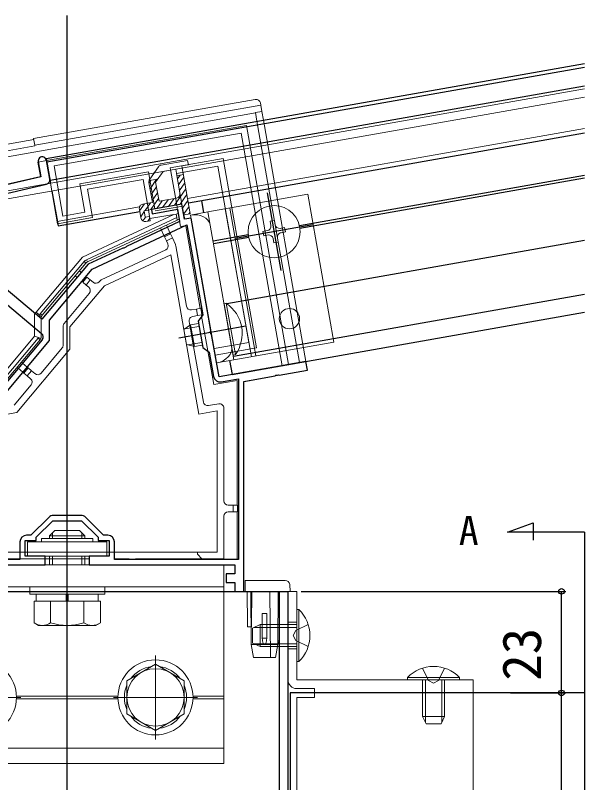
# Model space of a CAD drawing. Units: millimetres, scale not verified. Extents: x -525 to 525, y -783 to 777.
# Drawn here: x -306.8 to -177.8, y -198.4 to -24.7 of the extents above; entities that cross this region are included whole.
import ezdxf
from ezdxf.enums import TextEntityAlignment as Align

# ---------------------------------------------------------------- set-up
doc = ezdxf.new("R2010")
doc.units = ezdxf.units.MM
doc.header["$LTSCALE"] = 4
for name, color, linetype in [('0-1_USER1', 3, 'Continuous'), ('0-2_YKK_11', 7, 'Continuous'), ('0-3_YKK_12', 2, 'Continuous'), ('0-5_YKK_D', 6, 'Continuous')]:
    doc.layers.add(name, color=color, linetype=linetype)
doc.layers.add('0-4_YKK_13', color=4, linetype='Continuous', lineweight=18)
doc.styles.add('ＭＳ ゴシック', font='')
doc.styles.get('ＭＳ ゴシック').set_extended_font_data('MS Gothic')

msp = doc.modelspace()

# ---------------------------------------------------------------- linework, layer by layer
at = {"layer": '0-2_YKK_11'}
for p, q in [((-299.03, -61.773), (-299.777, -57.537)), ((-260.17, -107.671), (-256.278, -106.985)), ((-291.953, -137.932), (-298.204, -137.932))]:
    msp.add_line(p, q, dxfattribs=at)
for points in [[(-301.648, -57.867), (-301.05, -61.262), (-326.078, -67.04), (-326.078, -74.795), (-310.142, -88.168), (-310.068, -89.013), (-300.875, -96.726)], [(-240.63, -105.038), (-240.977, -103.069), (-260.674, -106.542), (-262.365, -96.948), (-262.515, -96.788), (-262.611, -96.247), (-262.524, -96.045), (-267.012, -70.596), (-268.489, -70.857), (-269.097, -67.41), (-275.99, -68.625), (-275.817, -69.61), (-270.105, -68.603), (-269.615, -71.382), (-281.668, -77.002), (-281.784, -77.188), (-282.282, -77.421), (-282.499, -77.389), (-290.321, -81.037), (-300.801, -93.526), (-324.178, -73.91), (-324.178, -68.551), (-299.79, -62.921)], [(-330.703, -113.976), (-309.006, -110.15), (-299.109, -98.355), (-299.109, -93.688), (-289.448, -82.175), (-267.956, -72.153), (-264.373, -92.47), (-265.428, -93.976), (-264.386, -99.885), (-262.88, -100.94), (-261.907, -106.454)], [(-300.752, -98.135), (-309.751, -108.86), (-330.946, -112.597)], [(-333.078, -149.132), (-300.078, -149.132), (-300.078, -147.132), (-304.578, -147.132), (-304.578, -143.632), (-302.078, -143.632), (-302.078, -142.882), (-298.328, -139.132), (-291.828, -139.132), (-288.078, -142.882), (-288.078, -143.632), (-285.578, -143.632), (-285.578, -147.132), (-290.078, -147.132), (-290.078, -149.132), (-257.078, -149.132), (-257.078, -151.132), (-259.078, -151.132), (-259.078, -153.132), (-257.078, -153.132), (-257.078, -155.132), (-255.078, -155.132), (-255.078, -107.586), (-247.975, -106.333), (-247.815, -106.183), (-247.274, -106.088), (-247.072, -106.174), (-240.63, -105.038)], [(-256.278, -106.985), (-256.278, -147.932), (-284.378, -147.932), (-284.378, -143.932)], [(-305.778, -143.932), (-305.778, -147.932), (-333.678, -147.932), (-333.678, -117.521)], [(-299.265, -138.371), (-303.325, -142.432), (-304.278, -142.432)], [(-285.878, -142.432), (-286.831, -142.432), (-290.892, -138.371)]]:
    msp.add_lwpolyline(points, dxfattribs=at)
for centre, radius, start, end in [((-300.713, -57.702), 0.95, 10, 190.00002), ((-300.015, -61.947), 1, 283, 9.99997), ((-301.518, -97.492), 1, 320.00002, 50), ((-260.43, -106.194), 1.5, 190.00002, 280), ((-298.204, -139.432), 1.5, 90.00002, 135.00001), ((-291.953, -139.432), 1.5, 44.99999, 89.99998), ((-304.278, -143.932), 1.5, 90.00001, 179.99999), ((-285.878, -143.932), 1.5, 0.00001, 89.99999)]:
    msp.add_arc(centre, radius, start, end, dxfattribs=at)
at = {"layer": '0-3_YKK_12'}
for p, q in [((-295.078, -208.132), (-295.078, -24.691)), ((-299.855, -57.094), (-177.837, -35.579)), ((-299.716, -57.882), (-177.837, -36.391)), ((-177.837, -40.758), (-298.97, -62.117)), ((-295.078, -261.902), (-295.078, -41.299)), ((-267.619, -67.149), (-177.837, -51.318)), ((-299.855, -57.094), (-298.865, -62.708)), ((-177.837, -60.965), (-242.44, -72.356)), ((-177.837, -61.574), (-242.336, -72.947)), ((-298.553, -64.48), (-297.164, -72.359)), ((-249.737, -64.91), (-246.646, -82.439)), ((-264.665, -66.628), (-264.179, -69.386)), ((-297.164, -72.359), (-278.649, -69.094)), ((-239.426, -72.129), (-256.956, -75.22)), ((-254.046, -74.402), (-262.031, -75.81)), ((-253.942, -74.993), (-261.926, -76.401)), ((-177.837, -75.688), (-258.912, -89.984)), ((-177.837, -87.874), (-257.429, -101.908)), ((-257.719, -106.021), (-177.837, -91.935)), ((-254.575, -95.109), (-269.81, -97.795)), ((-258.275, -102.869), (-257.719, -106.021)), ((-177.837, -141.733), (-195.358, -141.733)), ((-177.837, -141.733), (-177.837, -257.158)), ((-247.078, -155.132), (-247.078, -261.4)), ((-239.078, -178.132), (-244.578, -178.132)), ((-244.578, -178.132), (-244.578, -238.132)), ((-203.078, -178.132), (-239.078, -178.132)), ((-177.837, -178.132), (-203.078, -178.132))]:
    msp.add_line(p, q, dxfattribs=at)
for points in [[(-195.358, -141.733), (-189.508, -139.604), (-189.508, -143.504)], [(-335.378, -155.132), (-255.078, -155.132), (-245.078, -155.132), (-245.078, -261.4)]]:
    msp.add_lwpolyline(points, dxfattribs=at)
at = {"layer": '0-4_YKK_13'}
for p, q in [((-177.837, -41.367), (-318.562, -66.181)), ((-177.837, -43.195), (-318.249, -67.953)), ((-252.457, -43.723), (-302.682, -52.579)), ((-251.212, -45.027), (-251.298, -44.536)), ((-335.487, -61.439), (-252.423, -46.793)), ((-252.439, -46.703), (-250.962, -46.442)), ((-254.467, -49.599), (-299.768, -57.587)), ((-177.837, -50.303), (-267.793, -66.164)), ((-244.917, -103.763), (-254.467, -49.599)), ((-255.684, -51.336), (-298.031, -58.803)), ((-246.394, -104.024), (-255.684, -51.336)), ((-302.645, -52.79), (-337.477, -58.932)), ((-302.682, -52.579), (-302.422, -54.056)), ((-336.801, -60.336), (-302.385, -54.267)), ((-302.422, -54.056), (-302.385, -54.267)), ((-301.738, -57.934), (-301.165, -61.186)), ((-299.768, -57.587), (-301.64, -57.917)), ((-299.768, -57.587), (-298.865, -62.708)), ((-298.031, -58.803), (-296.034, -70.129)), ((-276.389, -61.798), (-274.431, -59.001)), ((-270.312, -60.516), (-260.957, -58.866)), ((-253.924, -98.751), (-260.957, -58.866)), ((-292.238, -62.859), (-276.679, -60.115)), ((-276.679, -60.115), (-275.203, -68.486)), ((-270.486, -59.531), (-269.531, -64.948)), ((-269.01, -67.902), (-270.312, -60.516)), ((-268.748, -60.748), (-270.225, -61.008)), ((-301.165, -61.186), (-326.078, -66.938)), ((-290.501, -64.076), (-277.895, -61.853)), ((-276.542, -62.618), (-276.146, -62.052)), ((-276.538, -62.122), (-274.538, -61.769)), ((-276.308, -63.944), (-274.819, -61.819)), ((-270.1, -61.721), (-269.513, -60.883)), ((-269.866, -63.047), (-268.649, -61.31)), ((-324.078, -68.528), (-298.865, -62.708)), ((-297.251, -71.866), (-298.865, -62.708)), ((-291.11, -69.26), (-292.238, -62.859)), ((-289.372, -70.477), (-290.501, -64.076)), ((-276.074, -65.271), (-274.857, -63.533)), ((-270.806, -67.711), (-268.181, -63.963)), ((-269.632, -64.374), (-268.415, -62.636)), ((-275.84, -66.598), (-274.623, -64.86)), ((-269.479, -67.477), (-267.947, -65.289)), ((-234.639, -98.702), (-240.543, -65.218)), ((-278.67, -68.978), (-277.549, -67.377)), ((-277.448, -68.894), (-276.222, -67.143)), ((-276.112, -68.647), (-274.39, -66.187)), ((-274.786, -68.413), (-273.569, -66.675)), ((-273.459, -68.179), (-272.242, -66.441)), ((-272.132, -67.945), (-270.916, -66.207)), ((-268.93, -68.354), (-267.714, -66.616)), ((-278.691, -68.086), (-297.337, -71.374)), ((-296.034, -70.129), (-291.11, -69.26)), ((-278.389, -70.571), (-278.736, -68.602)), ((-278.436, -70.305), (-277.615, -69.133)), ((-270.192, -68.111), (-275.116, -68.979)), ((-269.01, -67.902), (-270.192, -68.111)), ((-268.685, -69.664), (-267.48, -67.943)), ((-267.527, -69.672), (-267.246, -69.269)), ((-257.29, -102.696), (-263.194, -69.212)), ((-259.255, -68.518), (-253.351, -102.001)), ((-258.27, -68.344), (-252.366, -101.827)), ((-297.251, -71.866), (-289.372, -70.477)), ((-270.92, -69.762), (-291.625, -79.417)), ((-270.177, -71.071), (-290.489, -80.542)), ((-277.933, -71.247), (-277.286, -70.323)), ((-276.814, -71.309), (-276.346, -70.641)), ((-270.92, -69.762), (-276.332, -70.716)), ((-270.92, -69.762), (-270.424, -69.675)), ((-269.931, -69.588), (-270.424, -69.675)), ((-270.279, -70.495), (-270.424, -69.675)), ((-270.177, -71.071), (-269.708, -70.852)), ((-268.489, -70.857), (-268.54, -70.565)), ((-261.229, -103.39), (-267.133, -69.907)), ((-273.041, -74.834), (-271.682, -74.2)), ((-271.682, -74.2), (-271.259, -75.106)), ((-249.582, -74.428), (-250.566, -74.601)), ((-272.618, -75.74), (-273.041, -74.834)), ((-271.259, -75.106), (-272.618, -75.74)), ((-272.618, -75.74), (-272.28, -76.465)), ((-270.554, -76.618), (-271.259, -75.106)), ((-272.764, -77.794), (-287.371, -84.605)), ((-268.057, -90.581), (-270.475, -76.867)), ((-291.625, -79.417), (-302.123, -91.928)), ((-286.637, -85.918), (-271.636, -78.923)), ((-271.636, -78.923), (-268.354, -97.538)), ((-290.832, -80.806), (-291.265, -80.442)), ((-290.489, -80.542), (-290.728, -80.03)), ((-292.297, -82.551), (-291.883, -82.898)), ((-293.261, -83.7), (-292.847, -84.047)), ((-289.845, -84.608), (-290.809, -85.757)), ((-289.232, -85.122), (-289.845, -84.608)), ((-287.714, -84.869), (-287.824, -84.999)), ((-294.474, -95.258), (-286.637, -85.918)), ((-290.809, -85.757), (-290.197, -86.271)), ((-290.073, -87.68), (-295.74, -94.434)), ((-259.029, -89.903), (-259.53, -89.992)), ((-259.53, -89.992), (-257.481, -101.612)), ((-301.374, -92.557), (-302.123, -91.928)), ((-265.815, -91.201), (-266.899, -91.392)), ((-265.815, -91.201), (-264.831, -91.028)), ((-265.555, -92.679), (-265.815, -91.201)), ((-300.922, -92.937), (-301.374, -92.557)), ((-266.638, -92.87), (-265.555, -92.679)), ((-295.974, -95.076), (-295.974, -99.348)), ((-294.474, -100.258), (-294.474, -95.258)), ((-268.731, -95.401), (-267.977, -99.676)), ((-268.649, -95.864), (-267.114, -94.781)), ((-265.227, -95.113), (-268.369, -95.667)), ((-267.294, -94.909), (-267.449, -94.028)), ((-266.442, -99.74), (-267.311, -94.816)), ((-268.649, -95.864), (-268.058, -99.213)), ((-302.474, -97.347), (-310.771, -107.235)), ((-310.172, -107.975), (-301.641, -97.808)), ((-302.474, -97.347), (-301.566, -97.677)), ((-301.208, -98.171), (-301.641, -97.808)), ((-301.566, -97.677), (-301.035, -97.871)), ((-268.354, -97.538), (-265.28, -114.97)), ((-264.586, -98.748), (-267.728, -99.302)), ((-261.802, -100.14), (-253.924, -98.751)), ((-306.515, -114.608), (-294.474, -100.258)), ((-296.208, -99.991), (-301.001, -105.703)), ((-268.058, -99.213), (-266.245, -99.705)), ((-264.237, -112.247), (-266.459, -99.647)), ((-264.473, -99.393), (-266.245, -99.705)), ((-261.542, -101.618), (-252.186, -99.968)), ((-240.63, -105.038), (-240.977, -103.069)), ((-303.176, -105.183), (-304.14, -106.332)), ((-302.41, -105.826), (-303.176, -105.183)), ((-254.665, -107.513), (-240.63, -105.038)), ((-304.14, -106.332), (-303.374, -106.975)), ((-256.578, -107.343), (-256.578, -135.632)), ((-303.25, -108.384), (-307.079, -112.946)), ((-255.078, -155.132), (-255.078, -108.005)), ((-260.752, -112.648), (-263.079, -113.058)), ((-317.515, -116.547), (-306.515, -114.608)), ((-265.28, -114.97), (-261.078, -114.229)), ((-261.078, -114.229), (-261.078, -146.232)), ((-259.578, -134.632), (-259.578, -113.633)), ((-257.478, -135.632), (-258.578, -135.632)), ((-258.578, -137.132), (-257.478, -137.132)), ((-257.478, -137.132), (-257.478, -135.632)), ((-257.478, -135.632), (-256.478, -135.632)), ((-256.478, -137.132), (-257.478, -137.132)), ((-256.578, -147.932), (-256.578, -137.132)), ((-256.478, -135.632), (-256.478, -137.132)), ((-259.578, -147.732), (-259.578, -138.132)), ((-298.398, -143.132), (-298.398, -141.852)), ((-291.758, -143.132), (-291.758, -141.852)), ((-304.078, -143.932), (-286.078, -143.932)), ((-304.078, -147.132), (-304.078, -143.932)), ((-300.878, -143.932), (-300.878, -143.132)), ((-299.078, -143.132), (-300.878, -143.132)), ((-299.078, -142.532), (-291.078, -142.532)), ((-299.078, -143.132), (-291.078, -143.132)), ((-291.078, -143.132), (-289.278, -143.132)), ((-289.278, -143.932), (-289.278, -143.132)), ((-286.078, -147.132), (-286.078, -143.932)), ((-286.078, -147.132), (-304.078, -147.132)), ((-299.078, -149.132), (-299.078, -147.132)), ((-298.398, -149.132), (-298.398, -147.132)), ((-291.758, -149.132), (-291.758, -147.132)), ((-291.078, -149.132), (-291.078, -147.132)), ((-261.078, -146.232), (-265.578, -146.232)), ((-265.578, -146.232), (-265.578, -146.732)), ((-265.578, -146.732), (-264.578, -147.732)), ((-330.578, -149.132), (-259.578, -149.132)), ((-284.361, -147.732), (-281.078, -147.732)), ((-281.078, -147.732), (-281.078, -147.932)), ((-279.578, -147.932), (-279.578, -147.732)), ((-279.578, -147.732), (-264.578, -147.732)), ((-264.578, -147.732), (-259.578, -147.732)), ((-261.078, -147.932), (-261.078, -147.732)), ((-259.578, -147.732), (-259.578, -147.932)), ((-259.578, -149.132), (-259.578, -194.132)), ((-330.578, -154.132), (-259.578, -154.132)), ((-286.578, -154.132), (-303.578, -154.132)), ((-254.778, -153.571), (-254.778, -155.132)), ((-244.578, -155.132), (-244.674, -153.571)), ((-302.128, -155.732), (-302.128, -157.332)), ((-295.328, -157.332), (-295.328, -155.732)), ((-294.828, -157.332), (-294.828, -155.732)), ((-288.028, -157.332), (-288.028, -155.732)), ((-245.576, -155.132), (-254.778, -155.132)), ((-254.213, -162.636), (-254.278, -155.132)), ((-253.378, -167.132), (-253.483, -155.132)), ((-253.344, -162.636), (-253.278, -155.132)), ((-249.052, -170.132), (-249.183, -155.132)), ((-245.576, -155.132), (-244.578, -155.132)), ((-243.078, -155.132), (-245.078, -155.132)), ((-243.078, -155.132), (-243.078, -175.132)), ((-302.128, -157.332), (-288.028, -157.332)), ((-298.831, -157.332), (-298.831, -162.252)), ((-291.325, -157.332), (-291.325, -162.252)), ((-287.573, -157.332), (-287.573, -162.252)), ((-250.874, -160.132), (-250.378, -160.132)), ((-250.378, -160.132), (-249.882, -160.132)), ((-247.317, -160.132), (-247.078, -160.132)), ((-301.578, -162.832), (-302.584, -162.252)), ((-301.578, -162.832), (-288.578, -162.832)), ((-288.578, -162.832), (-287.573, -162.252)), ((-254.213, -162.636), (-254.208, -163.132)), ((-254.208, -163.132), (-253.413, -163.132)), ((-243.078, -163.286), (-252.769, -163.286)), ((-245.078, -162.132), (-243.078, -162.132)), ((-247.078, -166.308), (-247.371, -166.256)), ((-253.378, -167.132), (-250.378, -167.132)), ((-252.878, -170.132), (-253.378, -167.132)), ((-243.078, -166.978), (-252.769, -166.978)), ((-243.078, -167.632), (-251.378, -167.632)), ((-247.378, -167.132), (-247.878, -170.132)), ((-245.078, -168.132), (-243.078, -168.132)), ((-275.078, -188.632), (-275.078, -169.632)), ((-252.878, -170.132), (-247.878, -170.132)), ((-203.078, -175.132), (-243.078, -175.132)), ((-213.924, -175.132), (-213.924, -184.822)), ((-210.233, -175.132), (-210.233, -184.822)), ((-209.578, -175.132), (-209.578, -183.432)), ((-203.078, -175.132), (-203.078, -241.132)), ((-306.587, -178.832), (-283.508, -178.832)), ((-266.516, -178.832), (-259.578, -178.832)), ((-324.578, -179.132), (-305.578, -179.132)), ((-306.581, -179.432), (-283.505, -179.432)), ((-284.578, -179.132), (-265.578, -179.132)), ((-266.519, -179.432), (-259.578, -179.432)), ((-243.078, -179.132), (-243.078, -237.132)), ((-330.578, -190.632), (-259.578, -190.632)), ((-330.578, -194.132), (-259.578, -194.132))]:
    msp.add_line(p, q, dxfattribs=at)
at = {"layer": '0-4_YKK_13', "color": 1}
msp.add_line((-268.54, -70.565), (-269.01, -67.902), dxfattribs=at)
at = {"layer": '0-4_YKK_13'}
for points in [[(-302.422, -54.056), (-251.212, -45.027), (-250.962, -46.442)], [(-252.439, -46.703), (-252.092, -48.672), (-242.455, -103.329)], [(-240.977, -103.069), (-250.615, -48.412), (-250.962, -46.442)], [(-271.754, -59.247), (-259.74, -57.129), (-252.186, -99.968)], [(-269.096, -58.778), (-267.185, -69.611), (-268.663, -69.872), (-269.097, -67.41), (-277.665, -68.92), (-277.404, -70.398), (-276.419, -70.224), (-276.246, -71.209), (-277.23, -71.382)], [(-273.785, -58.59), (-267.792, -57.533), (-267.618, -58.518), (-269.096, -58.778)], [(-270.342, -66.106), (-274.281, -66.801), (-275.042, -62.489), (-273.321, -60.031), (-270.486, -59.531)], [(-271.754, -59.247), (-270.278, -67.618), (-270.192, -68.111)], [(-277.925, -67.443), (-275.758, -67.061), (-276.555, -62.545)], [(-277.895, -61.853), (-276.68, -68.747), (-276.332, -70.716)], [(-267.133, -69.907), (-263.194, -69.212), (-240.543, -65.218)], [(-270.192, -68.111), (-270.053, -68.898), (-269.931, -69.588)], [(-290.728, -80.03), (-270.279, -70.495), (-270.177, -71.071)], [(-269.708, -70.852), (-269.646, -71.206), (-269.41, -72.542)], [(-267.012, -70.596), (-268.194, -70.805), (-268.489, -70.857)], [(-260.674, -106.542), (-260.724, -106.257), (-267.012, -70.596)], [(-248.944, -72.284), (-249.118, -71.3), (-248.133, -71.126), (-247.959, -72.111)], [(-273.971, -72.84), (-273.751, -73.31), (-273.16, -74.579), (-273.041, -74.834)], [(-271.682, -74.2), (-271.8, -73.945), (-272.392, -72.677), (-272.611, -72.206)], [(-264.929, -91.045), (-268.228, -72.334), (-268.414, -72.367), (-269.41, -72.542)], [(-246.801, -72.922), (-245.816, -72.748), (-245.642, -73.733), (-246.627, -73.907)], [(-250.566, -74.601), (-250.74, -73.616), (-249.755, -73.443)], [(-247.438, -75.065), (-247.265, -76.05), (-248.249, -76.224), (-248.423, -75.239)], [(-290.832, -80.806), (-300.74, -92.614), (-301.173, -92.251), (-291.265, -80.442)], [(-290.809, -85.757), (-291.575, -85.114), (-290.611, -83.965), (-289.845, -84.608)], [(-259.029, -89.903), (-256.98, -101.524), (-257.481, -101.612)], [(-302.123, -91.928), (-302.363, -92.214), (-302.474, -92.347)], [(-264.831, -91.028), (-264.57, -92.505), (-265.555, -92.679)], [(-302.474, -92.347), (-302.474, -95.385), (-302.474, -97.347)], [(-300.974, -93.257), (-300.974, -93.37), (-300.974, -96.644), (-300.974, -97.529)], [(-256.578, -107.343), (-261.89, -108.279), (-263.227, -100.696), (-264.617, -92.818), (-264.669, -92.522)], [(-265.341, -94.469), (-267.114, -94.781), (-266.245, -99.705)], [(-301.208, -98.171), (-309.739, -108.338), (-310.172, -107.975)], [(-261.229, -103.39), (-257.29, -102.696), (-234.639, -98.702)], [(-305.474, -103.255), (-305.224, -103.465), (-304.151, -104.364), (-303.942, -104.54)], [(-240.977, -103.069), (-260.387, -106.491), (-260.674, -106.542)], [(-304.906, -105.69), (-305.116, -105.513), (-306.188, -104.614), (-306.438, -104.404)], [(-304.14, -106.332), (-304.906, -105.69), (-303.942, -104.54), (-303.176, -105.183)], [(-299.078, -143.132), (-299.078, -142.532), (-297.878, -141.332), (-292.278, -141.332)], [(-291.078, -143.132), (-291.078, -142.532), (-292.278, -141.332)], [(-265.578, -146.232), (-284.378, -146.232), (-285.578, -146.232), (-287.078, -146.232), (-303.078, -146.232), (-304.578, -146.232), (-305.778, -146.232), (-324.578, -146.232)], [(-309.078, -147.732), (-305.778, -147.732), (-300.078, -147.732), (-290.078, -147.732)], [(-259.578, -149.132), (-259.578, -153.132), (-259.578, -155.132)], [(-245.672, -152.632), (-254.778, -152.632), (-254.778, -153.571)], [(-286.578, -154.132), (-286.578, -155.732), (-303.578, -155.732), (-303.578, -154.132)], [(-250.378, -167.132), (-247.378, -167.132), (-247.274, -155.132)], [(-287.573, -157.332), (-302.584, -157.332), (-302.584, -162.252)], [(-247.378, -167.132), (-247.078, -166.308), (-247.078, -160.132)], [(-253.413, -163.132), (-253.348, -163.132), (-253.344, -162.636)], [(-243.078, -162.632), (-251.378, -162.632), (-253.078, -163.432), (-253.078, -166.832), (-251.378, -167.632), (-251.378, -162.632)], [(-240.467, -162.632), (-243.245, -163.987), (-243.854, -165.132), (-243.245, -166.277), (-240.467, -167.632)], [(-214.578, -172.521), (-213.223, -175.299), (-212.078, -175.908), (-210.933, -175.299), (-209.578, -172.521)], [(-214.578, -175.132), (-214.578, -183.432), (-213.778, -185.132), (-210.378, -185.132), (-209.578, -183.432), (-214.578, -183.432)], [(-243.078, -179.132), (-239.078, -179.132), (-239.078, -177.132), (-243.078, -177.132)]]:
    msp.add_lwpolyline(points, dxfattribs=at)
for points in [[(-243.078, -171.032), (-243.078, -159.232), (-242.569, -159.232), (-242.569, -171.032)], [(-275.078, -171.627), (-281.578, -175.379), (-281.578, -182.885), (-275.078, -186.638), (-268.578, -182.885), (-268.578, -175.379)], [(-206.178, -175.132), (-217.978, -175.132), (-217.978, -174.623), (-206.178, -174.623)]]:
    msp.add_lwpolyline(points, close=True, dxfattribs=at)
for centre, radius in [((-248.191, -73.675), 5.9), ((-244.718, -93.371), 2.3), ((-315.078, -179.132), 8.5), ((-275.078, -179.132), 8.5), ((-275.078, -179.132), 6.5)]:
    msp.add_circle(centre, radius, dxfattribs=at)
for centre, radius, start, end in [((-273.612, -59.575), 1, 100.00002, 145.00001), ((-275.57, -62.371), 1, 145.00001, 190.00002), ((-270.516, -65.121), 1, 280, 9.99998), ((-277.751, -68.428), 1, 100.00002, 190.00002), ((-277.404, -70.398), 1, 190.00002, 280), ((-249.929, -72.458), 1, 280, 10), ((-246.974, -71.937), 1, 190, 280), ((-249.408, -75.412), 1, 10, 100), ((-246.454, -74.891), 1, 100, 190), ((-273.187, -76.888), 1, 295, 25), ((-271.46, -77.041), 1, 10, 25), ((-290.066, -81.449), 1.565, 115, 140), ((-290.066, -81.449), 1, 115, 140), ((-288.59, -84.356), 1, 230, 320), ((-286.948, -85.512), 1, 115, 140), ((-290.839, -87.037), 1, 320, 50), ((-263.658, -96.711), 8.232, 324.2189, 55.7811), ((-267.072, -90.408), 1, 190, 280), ((-299.974, -93.257), 1.565, 140, 153.44707), ((-299.974, -93.257), 1, 161.34422, 180), ((-299.974, -93.257), 1, 140, 161.34422), ((-266.465, -93.854), 1, 100, 190), ((-294.974, -95.076), 1, 140, 180), ((-301.974, -97.529), 0.435, 320, 339.99999), ((-301.974, -97.529), 1, 320, 340), ((-301.974, -97.529), 1, 340, 0), ((-296.974, -99.348), 1, 320, 0), ((-301.767, -105.06), 1, 230, 320), ((-304.017, -107.741), 1, 320, 50), ((-263.252, -112.073), 1, 190, 280), ((-260.578, -113.633), 1, 0, 100), ((-258.578, -134.632), 1, 180, 270), ((-258.578, -138.132), 1, 90, 180), ((-245.672, -153.632), 1, 3.5, 90), ((-248.311, -165.132), 8.232, 314.2189, 45.7811), ((-300.707, -159.51), 3.323, 235.61575, 304.38425), ((-295.078, -150.413), 12.419, 252.41205, 287.58795), ((-289.449, -159.51), 3.323, 235.61575, 304.38425), ((-275.078, -179.132), 7.05, 97.21814, 142.78186), ((-275.078, -179.132), 7.05, 37.21814, 82.78186), ((-212.078, -180.364), 8.232, 44.2189, 135.7811), ((-243.078, -175.132), 2, 180, 270), ((-275.078, -179.132), 7.05, 157.21814, 202.78186), ((-275.078, -179.132), 7.05, 337.21814, 22.78186), ((-275.078, -179.132), 7.05, 217.21814, 262.78186), ((-275.078, -179.132), 7.05, 277.21814, 322.78186)]:
    msp.add_arc(centre, radius, start, end, dxfattribs=at)
for centre, major_axis, ratio, start_param, end_param in [((-252.283, -44.71), (-0.174, 0.987), 0.998135, 4.712389, 6.2831853), ((-266.612, -72.861), (3.939, 0.695), 0.75, 0, 1.5707963), ((-261.75, -100.436), (3.939, 0.695), 0.75, 4.712389, 6.2831853), ((-254.578, -108.005), (-0.383, 0.321), 0.999977, 5.5850651, 6.9813055), ((-250.378, -167.132), (0, 57.294), 0.008727, 1.4483142, 1.5453171), ((-250.378, -167.132), (0, 57.294), 0.008727, 4.7378682, 4.8348711), ((-250.378, -165.634), (0, 1.498), 0.33382, 1.5962755, 3.1415927), ((-250.378, -165.67), (-0.5, 0), 0.176327, 0.0254792, 1.5707963), ((-250.378, -165.634), (0, 1.498), 0.33382, 3.1415927, 4.6869098), ((-250.378, -165.67), (-0.5, 0), 0.176327, 1.5707963, 3.1161134)]:
    msp.add_ellipse(centre, major_axis=major_axis, ratio=ratio, start_param=start_param, end_param=end_param, dxfattribs=at)
at = {"layer": '0-5_YKK_D'}
for p, q in [((-242.078, -155.132), (-182.078, -155.132)), ((-183.078, -178.132), (-183.078, -155.132)), ((-194.673, -178.132), (-182.078, -178.132)), ((-194.673, -178.132), (-182.078, -178.132)), ((-183.078, -238.132), (-183.078, -178.132))]:
    msp.add_line(p, q, dxfattribs=at)
for centre in [(-183.078, -155.132), (-183.078, -178.132), (-183.078, -178.132)]:
    msp.add_circle(centre, 0.637, dxfattribs=at)

# ---------------------------------------------------------------- texts
at = {"layer": '0-1_USER1', "style": 'ＭＳ ゴシック'}
msp.add_text('A', height=6.598, dxfattribs=at).set_placement((-206.35, -146.605), align=Align.BOTTOM_LEFT)
at = {"layer": '0-5_YKK_D', "style": 'ＭＳ ゴシック'}
msp.add_text('23', height=8.798, rotation=90, dxfattribs=at).set_placement((-185.078, -175.359), align=Align.BOTTOM_LEFT)

doc.saveas('drawing.dxf')
